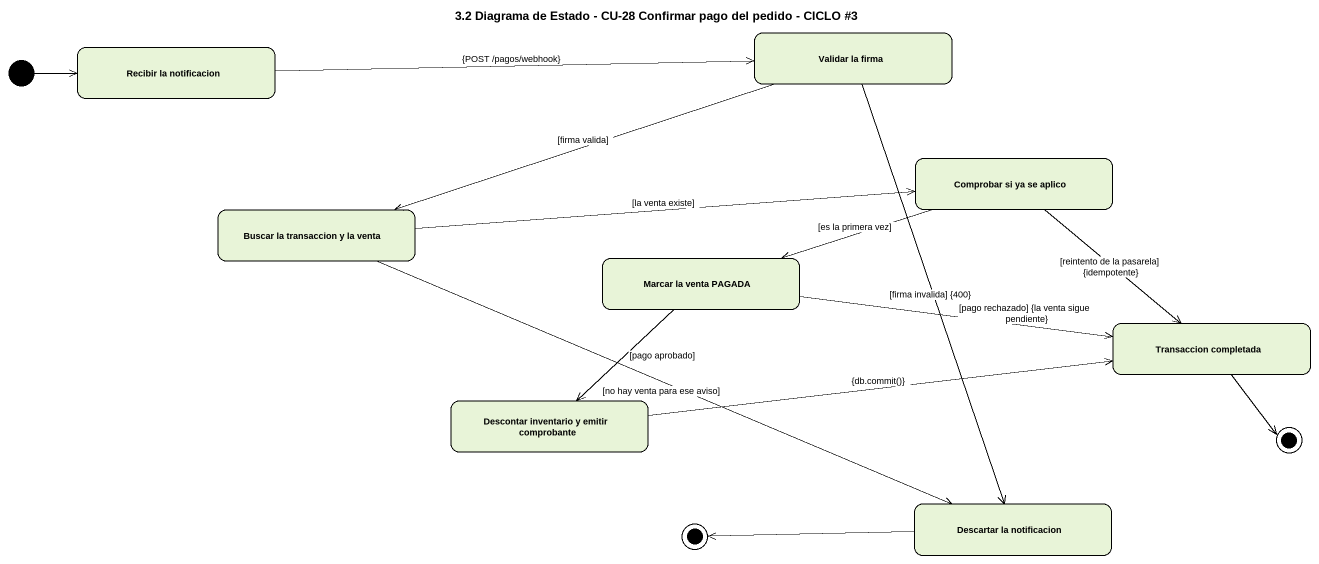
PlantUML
@startuml
title 3.2 Diagrama de Estado - CU-28 Confirmar pago del pedido - CICLO #3
hide empty description
state "Recibir la notificacion" as Recibir_la_notificacion
state "Validar la firma" as Validar_la_firma
state "Comprobar si ya se aplico" as Comprobar_si_ya_se_aplico
state "Buscar la transaccion y la venta" as Buscar_la_transaccion_y_la
state "Marcar la venta PAGADA" as Marcar_la_venta_PAGADA
state "Transaccion completada" as Transaccion_completada
state "Descontar inventario y emitir comprobante" as Descontar_inventario_y
state final1 <<end>>
state final2 <<end>>
state "Descartar la notificacion" as Descartar_la_notificacion
[*] -right-> Recibir_la_notificacion
Recibir_la_notificacion -right-> Validar_la_firma : {POST /pagos/webhook}
Validar_la_firma -left-> Buscar_la_transaccion_y_la : [firma valida]
Validar_la_firma --> Descartar_la_notificacion : [firma invalida] {400}
Comprobar_si_ya_se_aplico -left-> Marcar_la_venta_PAGADA : [es la primera vez]
Comprobar_si_ya_se_aplico --> Transaccion_completada : [reintento de la pasarela] {idempotente}
Buscar_la_transaccion_y_la -right-> Comprobar_si_ya_se_aplico : [la venta existe]
Buscar_la_transaccion_y_la -right-> Descartar_la_notificacion : [no hay venta para ese aviso]
Marcar_la_venta_PAGADA -right-> Transaccion_completada : [pago rechazado] {la venta sigue pendiente}
Marcar_la_venta_PAGADA --> Descontar_inventario_y : [pago aprobado]
Transaccion_completada --> final1
Descontar_inventario_y -right-> Transaccion_completada : {db.commit()}
Descartar_la_notificacion -left-> final2
@enduml
